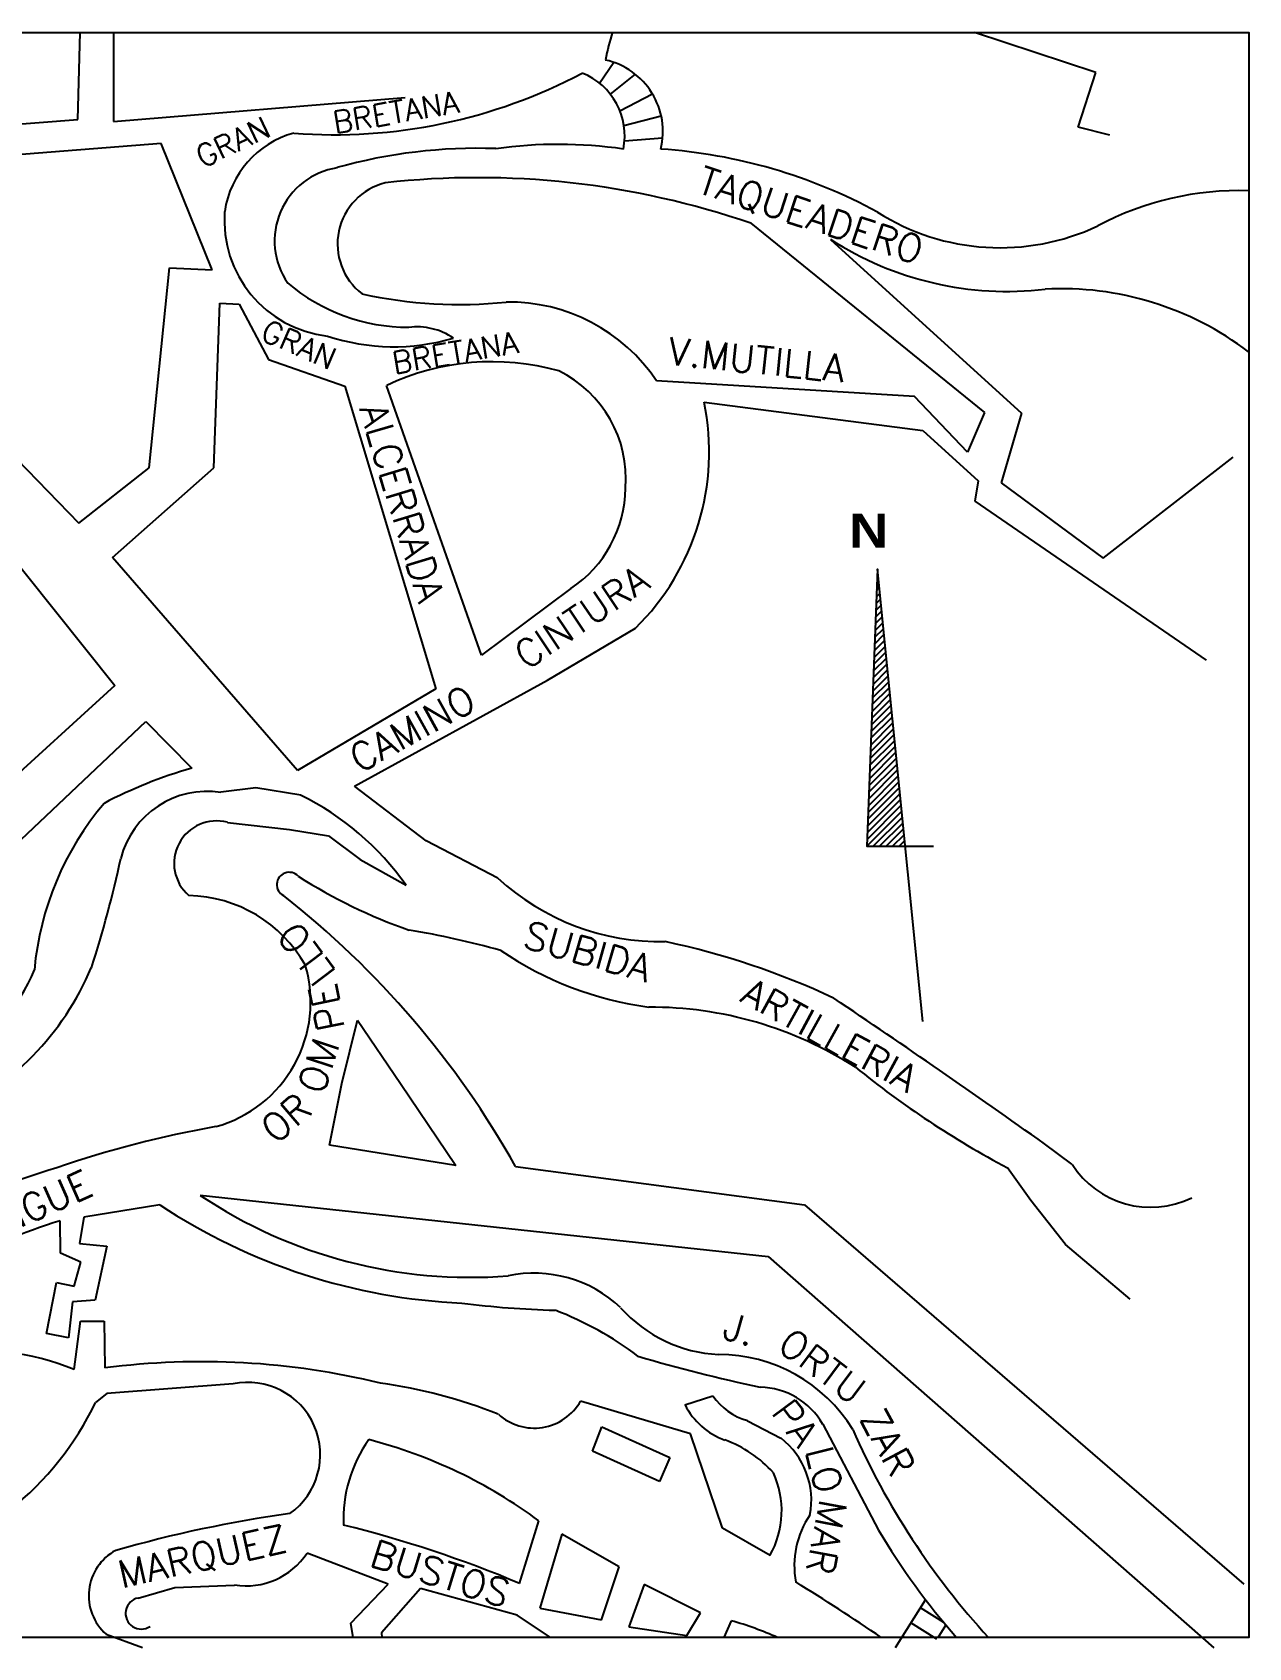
# Model space of a CAD drawing. Extents: x -8833 to -8726, y -3717 to -3576.
# Drawn here: x -8810.08 to -8801.39, y -3703.57 to -3692.02 of the extents above; entities that cross this region are included whole.
import ezdxf

# ---------------------------------------------------------------- set-up
doc = ezdxf.new("R2010")
doc.units = 0
doc.header["$MEASUREMENT"] = 0
for name, color, linetype in [('CALLE', 1, 'CONTINUOUS'), ('MAPA', 3, 'CONTINUOUS'), ('ROTULO', 7, 'CONTINUOUS'), ('VIÑETA', 1, 'CONTINUOUS')]:
    doc.layers.add(name, color=color, linetype=linetype)
doc.styles.add('ROMANS', font='romans.shx', dxfattribs={"oblique": 10, "height": 1.3})
doc.styles.add('TITULO', font='', dxfattribs={"height": 50})
doc.styles.get('TITULO').set_extended_font_data('Arial Black')

msp = doc.modelspace()

# ---------------------------------------------------------------- hatches: boundary and pattern name
at = {"layer": 'MAPA'}
h = msp.add_hatch(dxfattribs=at)
h.set_pattern_fill('ANSI31', color=256, scale=0.26208, style=0)
h.set_pattern_definition([(45, (-8760.802877, -3698.537394), (-0.023164818, 0.023164818), [])])
h.paths.add_polyline_path([(-8804.114, -3697.837), (-8803.839, -3697.837), (-8804.039, -3695.856)])

# ---------------------------------------------------------------- linework, layer by layer
for p, q in [((-8809.754, -3692.64), (-8809.738, -3692.017)), ((-8809.754, -3692.64), (-8809.738, -3692.017)), ((-8809.498, -3692.017), (-8809.498, -3692.654)), ((-8809.498, -3692.017), (-8809.498, -3692.654)), ((-8802.477, -3692.304), (-8803.344, -3692.017)), ((-8802.477, -3692.304), (-8803.344, -3692.017)), ((-8802.603, -3692.695), (-8802.477, -3692.304)), ((-8802.603, -3692.695), (-8802.477, -3692.304)), ((-8809.498, -3692.654), (-8807.414, -3692.482)), ((-8809.498, -3692.654), (-8807.414, -3692.482)), ((-8811.751, -3692.793), (-8809.754, -3692.64)), ((-8811.751, -3692.793), (-8809.754, -3692.64)), ((-8802.378, -3692.752), (-8802.603, -3692.695)), ((-8802.378, -3692.752), (-8802.603, -3692.695)), ((-8809.159, -3692.812), (-8811.724, -3693.014)), ((-8809.159, -3692.812), (-8811.724, -3693.014)), ((-8808.793, -3693.714), (-8809.159, -3692.812)), ((-8808.793, -3693.714), (-8809.159, -3692.812)), ((-8804.943, -3693.382), (-8803.273, -3694.734)), ((-8804.943, -3693.382), (-8803.273, -3694.734)), ((-8811.724, -3693.493), (-8809.746, -3695.526)), ((-8811.724, -3693.493), (-8809.746, -3695.526)), ((-8804.374, -3693.497), (-8803.01, -3694.741)), ((-8804.374, -3693.497), (-8803.01, -3694.741)), ((-8809.245, -3695.13), (-8809.099, -3693.7)), ((-8809.245, -3695.13), (-8809.099, -3693.7)), ((-8809.099, -3693.7), (-8808.793, -3693.714)), ((-8809.099, -3693.7), (-8808.793, -3693.714)), ((-8808.782, -3695.131), (-8808.74, -3693.953)), ((-8808.782, -3695.131), (-8808.74, -3693.953)), ((-8808.74, -3693.953), (-8808.602, -3693.96)), ((-8808.74, -3693.953), (-8808.602, -3693.96)), ((-8808.602, -3693.96), (-8808.392, -3694.357)), ((-8808.602, -3693.96), (-8808.392, -3694.357)), ((-8808.392, -3694.357), (-8807.846, -3694.548)), ((-8808.392, -3694.357), (-8807.846, -3694.548)), ((-8806.868, -3696.471), (-8807.547, -3694.542)), ((-8806.868, -3696.471), (-8807.547, -3694.542)), ((-8803.774, -3694.62), (-8805.617, -3694.509)), ((-8803.774, -3694.62), (-8805.617, -3694.509)), ((-8807.846, -3694.548), (-8807.196, -3696.71)), ((-8807.846, -3694.548), (-8807.196, -3696.71)), ((-8805.277, -3694.661), (-8803.713, -3694.864)), ((-8805.277, -3694.661), (-8803.713, -3694.864)), ((-8803.394, -3695.018), (-8803.774, -3694.62)), ((-8803.394, -3695.018), (-8803.774, -3694.62)), ((-8803.273, -3694.734), (-8803.394, -3695.018)), ((-8803.273, -3694.734), (-8803.394, -3695.018)), ((-8803.01, -3694.741), (-8803.154, -3695.239)), ((-8803.01, -3694.741), (-8803.154, -3695.239)), ((-8811.01, -3694.786), (-8809.489, -3696.686)), ((-8811.01, -3694.786), (-8809.489, -3696.686)), ((-8803.713, -3694.864), (-8803.319, -3695.223)), ((-8803.713, -3694.864), (-8803.319, -3695.223)), ((-8802.424, -3695.776), (-8801.495, -3695.054)), ((-8802.424, -3695.776), (-8801.495, -3695.054)), ((-8809.746, -3695.526), (-8809.245, -3695.13)), ((-8809.746, -3695.526), (-8809.245, -3695.13)), ((-8809.506, -3695.772), (-8808.782, -3695.131)), ((-8809.506, -3695.772), (-8808.782, -3695.131)), ((-8803.319, -3695.223), (-8803.342, -3695.369)), ((-8803.319, -3695.223), (-8803.342, -3695.369)), ((-8803.154, -3695.239), (-8802.424, -3695.776)), ((-8803.154, -3695.239), (-8802.424, -3695.776)), ((-8803.342, -3695.369), (-8801.69, -3696.505)), ((-8803.342, -3695.369), (-8801.69, -3696.505)), ((-8808.183, -3697.294), (-8809.506, -3695.772)), ((-8808.183, -3697.294), (-8809.506, -3695.772)), ((-8806.231, -3695.994), (-8806.868, -3696.471)), ((-8806.231, -3695.994), (-8806.868, -3696.471)), ((-8806.396, -3696.65), (-8805.768, -3696.278)), ((-8806.396, -3696.65), (-8805.768, -3696.278)), ((-8809.489, -3696.686), (-8811.165, -3698.211)), ((-8809.489, -3696.686), (-8811.165, -3698.211)), ((-8807.196, -3696.71), (-8808.183, -3697.294)), ((-8807.196, -3696.71), (-8808.183, -3697.294)), ((-8807.777, -3697.408), (-8806.396, -3696.65)), ((-8807.777, -3697.408), (-8806.396, -3696.65)), ((-8810.898, -3698.485), (-8809.267, -3696.945)), ((-8810.898, -3698.485), (-8809.267, -3696.945)), ((-8809.267, -3696.945), (-8808.938, -3697.279)), ((-8809.267, -3696.945), (-8808.938, -3697.279)), ((-8808.481, -3697.42), (-8808.732, -3697.451)), ((-8808.481, -3697.42), (-8808.732, -3697.451)), ((-8808.161, -3697.471), (-8808.481, -3697.42)), ((-8808.161, -3697.471), (-8808.481, -3697.42)), ((-8807.264, -3697.799), (-8807.777, -3697.408)), ((-8807.264, -3697.799), (-8807.777, -3697.408)), ((-8808.685, -3697.666), (-8808.24, -3697.717)), ((-8808.685, -3697.666), (-8808.24, -3697.717)), ((-8808.24, -3697.717), (-8807.963, -3697.761)), ((-8808.24, -3697.717), (-8807.963, -3697.761)), ((-8807.963, -3697.761), (-8807.736, -3697.932)), ((-8807.963, -3697.761), (-8807.736, -3697.932)), ((-8806.752, -3698.064), (-8807.264, -3697.799)), ((-8806.752, -3698.064), (-8807.264, -3697.799)), ((-8807.736, -3697.932), (-8807.408, -3698.115)), ((-8807.736, -3697.932), (-8807.408, -3698.115)), ((-8807.867, -3699.533), (-8807.754, -3699.079)), ((-8807.867, -3699.533), (-8807.754, -3699.079)), ((-8807.754, -3699.079), (-8807.447, -3699.533)), ((-8807.754, -3699.079), (-8807.447, -3699.533)), ((-8807.956, -3699.974), (-8807.867, -3699.533)), ((-8807.956, -3699.974), (-8807.867, -3699.533)), ((-8807.447, -3699.533), (-8807.052, -3700.12)), ((-8807.447, -3699.533), (-8807.052, -3700.12)), ((-8807.052, -3700.12), (-8807.956, -3699.974)), ((-8807.052, -3700.12), (-8807.956, -3699.974)), ((-8802.648, -3700.11), (-8802.844, -3699.965)), ((-8802.648, -3700.11), (-8802.844, -3699.965)), ((-8806.625, -3700.126), (-8804.56, -3700.4)), ((-8806.625, -3700.126), (-8804.56, -3700.4)), ((-8802.943, -3700.37), (-8803.109, -3700.136)), ((-8802.943, -3700.37), (-8803.109, -3700.136)), ((-8809.167, -3700.401), (-8809.712, -3700.489)), ((-8809.167, -3700.401), (-8809.712, -3700.489)), ((-8808.88, -3700.332), (-8804.819, -3700.771)), ((-8808.88, -3700.332), (-8804.819, -3700.771)), ((-8804.56, -3700.4), (-8801.419, -3703.113)), ((-8804.56, -3700.4), (-8801.419, -3703.113)), ((-8802.695, -3700.685), (-8802.943, -3700.37)), ((-8802.695, -3700.685), (-8802.943, -3700.37)), ((-8809.878, -3700.747), (-8809.88, -3700.514)), ((-8809.878, -3700.747), (-8809.88, -3700.514)), ((-8809.712, -3700.489), (-8809.741, -3700.678)), ((-8809.712, -3700.489), (-8809.741, -3700.678)), ((-8809.733, -3700.81), (-8809.878, -3700.747)), ((-8809.733, -3700.81), (-8809.878, -3700.747)), ((-8809.741, -3700.678), (-8809.546, -3700.697)), ((-8809.741, -3700.678), (-8809.546, -3700.697)), ((-8809.546, -3700.697), (-8809.629, -3701.082)), ((-8809.546, -3700.697), (-8809.629, -3701.082)), ((-8804.819, -3700.771), (-8801.633, -3703.567)), ((-8804.819, -3700.771), (-8801.633, -3703.567)), ((-8802.233, -3701.076), (-8802.695, -3700.685)), ((-8802.233, -3701.076), (-8802.695, -3700.685)), ((-8809.781, -3700.981), (-8809.733, -3700.81)), ((-8809.781, -3700.981), (-8809.733, -3700.81)), ((-8809.978, -3701.321), (-8809.907, -3700.955)), ((-8809.978, -3701.321), (-8809.907, -3700.955)), ((-8809.907, -3700.955), (-8809.781, -3700.981)), ((-8809.907, -3700.955), (-8809.781, -3700.981)), ((-8809.792, -3701.094), (-8809.82, -3701.352)), ((-8809.792, -3701.094), (-8809.82, -3701.352)), ((-8809.629, -3701.082), (-8809.792, -3701.094)), ((-8809.629, -3701.082), (-8809.792, -3701.094)), ((-8809.78, -3701.579), (-8809.734, -3701.233)), ((-8809.78, -3701.579), (-8809.734, -3701.233)), ((-8809.734, -3701.233), (-8809.565, -3701.233)), ((-8809.734, -3701.233), (-8809.565, -3701.233)), ((-8809.565, -3701.233), (-8809.561, -3701.567)), ((-8809.565, -3701.233), (-8809.561, -3701.567)), ((-8809.82, -3701.352), (-8809.978, -3701.321)), ((-8809.82, -3701.352), (-8809.978, -3701.321)), ((-8808.644, -3701.681), (-8809.546, -3701.75)), ((-8808.644, -3701.681), (-8809.546, -3701.75)), ((-8809.546, -3701.75), (-8809.627, -3701.813)), ((-8809.546, -3701.75), (-8809.627, -3701.813)), ((-8805.374, -3702.038), (-8806.161, -3701.804)), ((-8805.374, -3702.038), (-8806.161, -3701.804)), ((-8805.415, -3701.83), (-8805.215, -3701.767)), ((-8805.415, -3701.83), (-8805.215, -3701.767)), ((-8806.075, -3702.163), (-8806.008, -3701.987)), ((-8806.075, -3702.163), (-8806.008, -3701.987)), ((-8806.008, -3701.987), (-8805.523, -3702.208)), ((-8806.008, -3701.987), (-8805.523, -3702.208)), ((-8805.147, -3702.713), (-8805.374, -3702.038)), ((-8805.147, -3702.713), (-8805.374, -3702.038)), ((-8804.968, -3701.944), (-8804.728, -3702.07)), ((-8804.968, -3701.944), (-8804.728, -3702.07)), ((-8804.429, -3701.969), (-8804.031, -3702.726)), ((-8804.429, -3701.969), (-8804.031, -3702.726)), ((-8805.596, -3702.378), (-8806.075, -3702.163)), ((-8805.596, -3702.378), (-8806.075, -3702.163)), ((-8805.523, -3702.208), (-8805.596, -3702.378)), ((-8805.523, -3702.208), (-8805.596, -3702.378)), ((-8806.597, -3703.108), (-8806.458, -3702.661)), ((-8806.597, -3703.108), (-8806.458, -3702.661)), ((-8804.806, -3702.908), (-8805.147, -3702.713)), ((-8804.806, -3702.908), (-8805.147, -3702.713)), ((-8806.294, -3702.755), (-8806.451, -3703.285)), ((-8806.294, -3702.755), (-8806.451, -3703.285)), ((-8805.884, -3702.989), (-8806.294, -3702.755)), ((-8805.884, -3702.989), (-8806.294, -3702.755)), ((-8807.537, -3703.114), (-8808.116, -3702.892)), ((-8807.537, -3703.114), (-8808.116, -3702.892)), ((-8806.011, -3703.367), (-8805.884, -3702.989)), ((-8806.011, -3703.367), (-8805.884, -3702.989)), ((-8809.322, -3703.213), (-8809.06, -3703.137)), ((-8809.322, -3703.213), (-8809.06, -3703.137)), ((-8809.06, -3703.137), (-8808.634, -3703.119)), ((-8809.06, -3703.137), (-8808.634, -3703.119)), ((-8807.803, -3703.391), (-8807.537, -3703.114)), ((-8807.803, -3703.391), (-8807.537, -3703.114)), ((-8807.305, -3703.145), (-8807.583, -3703.46)), ((-8807.305, -3703.145), (-8807.583, -3703.46)), ((-8806.613, -3703.335), (-8807.305, -3703.145)), ((-8806.613, -3703.335), (-8807.305, -3703.145)), ((-8805.707, -3703.115), (-8805.816, -3703.418)), ((-8805.707, -3703.115), (-8805.816, -3703.418)), ((-8805.303, -3703.318), (-8805.707, -3703.115)), ((-8805.303, -3703.318), (-8805.707, -3703.115)), ((-8806.451, -3703.285), (-8806.011, -3703.367)), ((-8806.451, -3703.285), (-8806.011, -3703.367)), ((-8805.401, -3703.481), (-8805.303, -3703.318)), ((-8805.401, -3703.481), (-8805.303, -3703.318)), ((-8803.909, -3703.565), (-8803.694, -3703.224)), ((-8803.909, -3703.565), (-8803.694, -3703.224)), ((-8807.785, -3703.494), (-8807.803, -3703.391)), ((-8807.785, -3703.494), (-8807.803, -3703.391)), ((-8806.376, -3703.494), (-8806.613, -3703.335)), ((-8806.376, -3703.494), (-8806.613, -3703.335)), ((-8805.816, -3703.418), (-8805.401, -3703.481)), ((-8805.816, -3703.418), (-8805.401, -3703.481)), ((-8805.083, -3703.374), (-8805.136, -3703.494)), ((-8805.083, -3703.374), (-8805.136, -3703.494)), ((-8803.605, -3703.494), (-8803.549, -3703.406)), ((-8803.605, -3703.494), (-8803.549, -3703.406)), ((-8809.551, -3703.471), (-8809.293, -3703.566)), ((-8809.551, -3703.471), (-8809.293, -3703.566)), ((-8807.583, -3703.46), (-8807.58, -3703.494)), ((-8807.583, -3703.46), (-8807.58, -3703.494))]:
    msp.add_line(p, q, dxfattribs=at)
at = {"layer": 'MAPA', "color": 2}
for p, q in [((-8806.025, -3692.381), (-8805.922, -3692.231)), ((-8806.025, -3692.381), (-8805.922, -3692.231)), ((-8805.947, -3692.46), (-8805.768, -3692.317)), ((-8805.947, -3692.46), (-8805.768, -3692.317)), ((-8805.88, -3692.578), (-8805.646, -3692.457)), ((-8805.88, -3692.578), (-8805.646, -3692.457)), ((-8805.851, -3692.682), (-8805.584, -3692.613)), ((-8805.851, -3692.682), (-8805.584, -3692.613)), ((-8805.847, -3692.793), (-8805.574, -3692.772)), ((-8805.847, -3692.793), (-8805.574, -3692.772)), ((-8803.565, -3703.386), (-8803.731, -3703.282)), ((-8803.565, -3703.386), (-8803.731, -3703.282)), ((-8803.613, -3703.507), (-8803.799, -3703.39)), ((-8803.613, -3703.507), (-8803.799, -3703.39)), ((-8803.842, -3703.494), (-8803.858, -3703.484)), ((-8803.842, -3703.494), (-8803.858, -3703.484))]:
    msp.add_line(p, q, dxfattribs=at)
at = {"layer": 'MAPA'}
msp.add_lwpolyline([(-8803.713, -3699.09), (-8804.039, -3695.856), (-8804.114, -3697.837), (-8803.637, -3697.837)], dxfattribs=at)
for centre, radius, start, end in [((-8804.679, -3692.435), 1.321, 161.5202, 170.3695), ((-8804.679, -3692.435), 1.321, 161.5202, 170.3695), ((-8806.097, -3692.727), 0.525, 346.2564, 77.2799), ((-8806.097, -3692.727), 0.525, 346.2564, 77.2799), ((-8807.926, -3688.944), 3.805, 265.7111, 297.8469), ((-8807.926, -3688.944), 3.805, 265.7111, 297.8469), ((-8806.327, -3692.756), 0.482, 348.5895, 68.2535), ((-8806.327, -3692.756), 0.482, 348.5895, 68.2535), ((-8808.025, -3693.399), 0.687, 105.7199, 171.5156), ((-8808.025, -3693.399), 0.687, 105.7199, 171.5156), ((-8806.895, -3696.587), 3.741, 88.044, 105.622), ((-8806.895, -3696.587), 3.741, 88.044, 105.622), ((-8806.318, -3696.082), 3.264, 81.8395, 97.897), ((-8806.318, -3696.082), 3.264, 81.8395, 97.897), ((-8805.842, -3696.612), 3.769, 61.4092, 86.1069), ((-8805.842, -3696.612), 3.769, 61.4092, 86.1069), ((-8807.819, -3693.508), 0.529, 98.9757, 214.722), ((-8807.819, -3693.508), 0.529, 98.9757, 214.722), ((-8807.448, -3693.53), 0.45, 104.0538, 232.3708), ((-8807.448, -3693.53), 0.45, 104.0538, 232.3708), ((-8806.894, -3699.046), 5.99, 70.999, 96.3589), ((-8806.894, -3699.046), 5.99, 70.999, 96.3589), ((-8801.45, -3695.313), 2.165, 88.281, 117.9305), ((-8801.45, -3695.313), 2.165, 88.281, 117.9305), ((-8807.875, -3693.362), 0.832, 175.6061, 263.4778), ((-8807.875, -3693.362), 0.832, 175.6061, 263.4778), ((-8803.162, -3691.919), 1.638, 237.6337, 295.2354), ((-8803.162, -3691.919), 1.638, 237.6337, 295.2354), ((-8803.113, -3691.551), 2.318, 237.0653, 276.7811), ((-8803.113, -3691.551), 2.318, 237.0653, 276.7811), ((-8807.388, -3692.782), 1.344, 229.8289, 269.9375), ((-8807.388, -3692.782), 1.344, 229.8289, 269.9375), ((-8802.722, -3696.052), 2.202, 52.6305, 93.0745), ((-8802.722, -3696.052), 2.202, 52.6305, 93.0745), ((-8807.026, -3690.748), 3.215, 257.478, 275.9638), ((-8807.026, -3690.748), 3.215, 257.478, 275.9638), ((-8806.676, -3695.222), 1.277, 33.9664, 90.7078), ((-8806.676, -3695.222), 1.277, 33.9664, 90.7078), ((-8807.496, -3692.769), 1.496, 251.5675, 286.5637), ((-8807.496, -3692.769), 1.496, 251.5675, 286.5637), ((-8807.33, -3694.588), 0.465, 55.8752, 97.2389), ((-8807.33, -3694.588), 0.465, 55.8752, 97.2389), ((-8806.792, -3696.136), 1.764, 74.3812, 115.3186), ((-8806.792, -3696.136), 1.764, 74.3812, 115.3186), ((-8806.697, -3695.21), 0.861, 355.5537, 63.8022), ((-8806.697, -3695.21), 0.861, 355.5537, 63.8022), ((-8807.015, -3695.016), 1.774, 314.6631, 11.5355), ((-8807.015, -3695.016), 1.774, 314.6631, 11.5355), ((-8806.712, -3695.266), 0.873, 303.484, 359.294), ((-8806.712, -3695.266), 0.873, 303.484, 359.294), ((-8808.101, -3700.29), 3.125, 105.5488, 117.968), ((-8808.101, -3700.29), 3.125, 105.5488, 117.968), ((-8807.94, -3698.91), 2.133, 139.6824, 174.8729), ((-8807.94, -3698.91), 2.133, 139.6824, 174.8729), ((-8808.829, -3698.082), 0.638, 81.1996, 165.6441), ((-8808.829, -3698.082), 0.638, 81.1996, 165.6441), ((-8809.064, -3699.29), 2.031, 35.3684, 63.6115), ((-8809.064, -3699.29), 2.031, 35.3684, 63.6115), ((-8808.762, -3697.959), 0.304, 75.2773, 229.0837), ((-8808.762, -3697.959), 0.304, 75.2773, 229.0837), ((-8817.42, -3696.198), 8.158, 342.1, 347.7859), ((-8817.42, -3696.198), 8.158, 342.1, 347.7859), ((-8808.244, -3698.111), 0.0882, 42.8994, 242.8318), ((-8808.244, -3698.111), 0.0882, 42.8994, 242.8318), ((-8806.08, -3694.736), 3.924, 237.6617, 250.5802), ((-8806.08, -3694.736), 3.924, 237.6617, 250.5802), ((-8805.586, -3696.796), 1.723, 227.3933, 271.0345), ((-8805.586, -3696.796), 1.723, 227.3933, 271.0345), ((-8808.981, -3699.168), 0.979, 29.3575, 88.8269), ((-8808.981, -3699.168), 0.979, 29.3575, 88.8269), ((-8812.329, -3703.332), 6.543, 29.3376, 51.8132), ((-8812.329, -3703.332), 6.543, 29.3376, 51.8132), ((-8808.377, -3704.428), 6.073, 74.2767, 80.5975), ((-8808.377, -3704.428), 6.073, 74.2767, 80.5975), ((-8805.347, -3696.548), 2.46, 235.7631, 262.3818), ((-8805.347, -3696.548), 2.46, 235.7631, 262.3818), ((-8806.691, -3703.895), 5.495, 64.8022, 78.0672), ((-8806.691, -3703.895), 5.495, 64.8022, 78.0672), ((-8809.015, -3698.95), 0.925, 285.5757, 16.4782), ((-8809.015, -3698.95), 0.925, 285.5757, 16.4782), ((-8811.462, -3698.128), 1.518, 273.1802, 337.0354), ((-8811.462, -3698.128), 1.518, 273.1802, 337.0354), ((-8811.526, -3697.919), 2.027, 294.1076, 337.1822), ((-8811.526, -3697.919), 2.027, 294.1076, 337.1822), ((-8841.488, -3754.256), 66.64, 54.55692, 56.13222), ((-8841.488, -3754.256), 66.64, 54.55692, 56.13222), ((-8805.665, -3701.711), 2.724, 57.3627, 90.1842), ((-8805.665, -3701.711), 2.724, 57.3627, 90.1842), ((-8799.953, -3694.191), 6.731, 230.9237, 242.036), ((-8799.953, -3694.191), 6.731, 230.9237, 242.036), ((-8807.501, -3707.058), 7.327, 99.947, 109.1451), ((-8807.501, -3707.058), 7.327, 99.947, 109.1451), ((-8807.315, -3708.499), 8.755, 107.2006, 121.4316), ((-8807.315, -3708.499), 8.755, 107.2006, 121.4316), ((-8802.085, -3699.75), 0.668, 212.6496, 296.034), ((-8802.085, -3699.75), 0.668, 212.6496, 296.034), ((-8806.822, -3696.86), 4.247, 236.4859, 267.4821), ((-8806.822, -3696.86), 4.247, 236.4859, 267.4821), ((-8806.947, -3697.44), 3.479, 236.2501, 274.42), ((-8806.947, -3697.44), 3.479, 236.2501, 274.42), ((-8807.925, -3706.608), 6.4, 107.7923, 122.6376), ((-8807.925, -3706.608), 6.4, 107.7923, 122.6376), ((-8806.495, -3701.794), 0.905, 46.6737, 101.7311), ((-8806.495, -3701.794), 0.905, 46.6737, 101.7311), ((-8806.178, -3694.645), 6.511, 262.6693, 268.5414), ((-8806.178, -3694.645), 6.511, 262.6693, 268.5414), ((-8807.229, -3703.453), 2.464, 53.1167, 68.9336), ((-8807.229, -3703.453), 2.464, 53.1167, 68.9336), ((-8805.124, -3700.467), 1.005, 221.7221, 267.1347), ((-8805.124, -3700.467), 1.005, 221.7221, 267.1347), ((-8810.435, -3703.14), 1.693, 67.2325, 100.8128), ((-8810.435, -3703.14), 1.693, 67.2325, 100.8128), ((-8805.175, -3702.596), 1.126, 31.5447, 89.983), ((-8805.175, -3702.596), 1.126, 31.5447, 89.983), ((-8808.868, -3706.889), 5.367, 76.2384, 97.416), ((-8808.868, -3706.889), 5.367, 76.2384, 97.416), ((-8802.389, -3690.054), 11.913, 253.607, 257.944), ((-8802.389, -3690.054), 11.913, 253.607, 257.944), ((-8808.538, -3702.187), 0.517, 305.3774, 101.8999), ((-8808.538, -3702.187), 0.517, 305.3774, 101.8999), ((-8808.077, -3705.235), 3.592, 68.3052, 82.2369), ((-8808.077, -3705.235), 3.592, 68.3052, 82.2369), ((-8804.886, -3702.232), 0.527, 29.8013, 88.9651), ((-8804.886, -3702.232), 0.527, 29.8013, 88.9651), ((-8811.603, -3700.868), 2.19, 308.5314, 334.441), ((-8811.603, -3700.868), 2.19, 308.5314, 334.441), ((-8806.492, -3701.616), 0.381, 227.7105, 330.4431), ((-8806.492, -3701.616), 0.381, 227.7105, 330.4431), ((-8804.84, -3701.504), 0.458, 215.0175, 253.7039), ((-8804.84, -3701.504), 0.458, 215.0175, 253.7039), ((-8804.955, -3701.599), 0.514, 206.7293, 250.2104), ((-8804.955, -3701.599), 0.514, 206.7293, 250.2104), ((-8799.227, -3699.812), 5.45, 203.7514, 222.5015), ((-8799.227, -3699.812), 5.45, 203.7514, 222.5015), ((-8806.863, -3702.652), 0.993, 144.799, 182.2339), ((-8806.863, -3702.652), 0.993, 144.799, 182.2339), ((-8808.558, -3705.493), 3.526, 53.4412, 75.4893), ((-8808.558, -3705.493), 3.526, 53.4412, 75.4893), ((-8805.433, -3702.909), 0.881, 42.3378, 69.842), ((-8805.433, -3702.909), 0.881, 42.3378, 69.842), ((-8805.075, -3702.514), 0.564, 349.336, 52.0099), ((-8805.075, -3702.514), 0.564, 349.336, 52.0099), ((-8805.374, -3702.588), 0.651, 330.5677, 24.7176), ((-8805.374, -3702.588), 0.651, 330.5677, 24.7176), ((-8807.052, -3711.281), 8.753, 97.7898, 106.1226), ((-8807.052, -3711.281), 8.753, 97.7898, 106.1226), ((-8803.986, -3702.982), 0.647, 145.8667, 190.3321), ((-8803.986, -3702.982), 0.647, 145.8667, 190.3321), ((-8809.89, -3710.934), 8.491, 67.1762, 76.1327), ((-8809.89, -3710.934), 8.491, 67.1762, 76.1327), ((-8799.635, -3700.116), 5.113, 210.6981, 221.3583), ((-8799.635, -3700.116), 5.113, 210.6981, 221.3583), ((-8809.308, -3703.195), 0.368, 118.4641, 228.541), ((-8809.308, -3703.195), 0.368, 118.4641, 228.541), ((-8808.551, -3702.602), 0.523, 260.9405, 326.3097), ((-8808.551, -3702.602), 0.523, 260.9405, 326.3097), ((-8812.722, -3716.241), 15.439, 55.6513, 58.3562), ((-8812.722, -3716.241), 15.439, 55.6513, 58.3562), ((-8809.301, -3703.322), 0.112, 100.9903, 304.1371), ((-8809.301, -3703.322), 0.112, 100.9903, 304.1371), ((-8805.713, -3705.621), 2.333, 65.6989, 74.3267), ((-8805.713, -3705.621), 2.333, 65.6989, 74.3267)]:
    msp.add_arc(centre, radius, start, end, dxfattribs=at)
at = {"layer": 'ROTULO', "color": 6}
msp.add_lwpolyline([(-8821.93, -3692.017), (-8801.385, -3692.017), (-8801.385, -3703.494), (-8821.93, -3703.494)], close=True, dxfattribs=at)
msp.add_lwpolyline([(-8821.93, -3692.017), (-8801.385, -3692.017), (-8801.385, -3703.494), (-8821.93, -3703.494)], close=True, dxfattribs=at)

# ---------------------------------------------------------------- texts
at = {"layer": 'CALLE', "style": 'ROMANS'}
for s, height, rotation, p in [('BRETANA', 0.1572, 9.6256, (-8807.916, -3692.741)), ('BRETANA', 0.1572, 9.6256, (-8807.916, -3692.741)), ('GRAN ', 0.1572, 25.2452, (-8808.862, -3692.989)), ('GRAN ', 0.1572, 25.2452, (-8808.862, -3692.989)), ('TAQUEADERO', 0.1966, 341.9054, (-8805.338, -3693.159)), ('TAQUEADERO', 0.1966, 341.9054, (-8805.338, -3693.159)), ('GRAN ', 0.1572, 336.1907, (-8808.458, -3694.21)), ('GRAN ', 0.1572, 336.1907, (-8808.458, -3694.21)), ('BRETANA', 0.1572, 9.6256, (-8807.492, -3694.46)), ('BRETANA', 0.1572, 9.6256, (-8807.492, -3694.46)), ('V.MUTILLA', 0.1966, 354.1796, (-8805.542, -3694.391)), ('V.MUTILLA', 0.1966, 354.1796, (-8805.542, -3694.391)), ('ALCERRADA', 0.1966, 286.8694, (-8807.743, -3694.709)), ('ALCERRADA', 0.1966, 286.8694, (-8807.743, -3694.709)), ('CINTURA', 0.1966, 33.9198, (-8806.547, -3696.58)), ('CINTURA', 0.1966, 33.9198, (-8806.547, -3696.58)), ('CAMINO ', 0.1966, 28.8157, (-8807.74, -3697.315)), ('CAMINO ', 0.1966, 28.8157, (-8807.74, -3697.315)), ('LLO', 0.1966, 126.9018, (-8807.901, -3698.738)), ('LLO', 0.1966, 126.9018, (-8807.901, -3698.738)), ('SUBIDA', 0.1966, 344.1007, (-8806.583, -3698.557)), ('SUBIDA', 0.1966, 344.1007, (-8806.583, -3698.557)), ('ARTILLERIA', 0.1966, 331.177, (-8805.03, -3698.942)), ('ARTILLERIA', 0.1966, 331.177, (-8805.03, -3698.942)), ('PE', 0.1966, 101.3904, (-8807.845, -3699.135)), ('PE', 0.1966, 101.3904, (-8807.845, -3699.135)), ('OM', 0.1966, 71.9442, (-8808, -3699.619)), ('OM', 0.1966, 71.9442, (-8808, -3699.619)), ('OR', 0.1966, 40.8191, (-8808.339, -3699.972)), ('OR', 0.1966, 40.8191, (-8808.339, -3699.972)), ('CARAMPANGUE', 0.19656, 24.2384, (-8811.359, -3701.1)), ('CARAMPANGUE', 0.19656, 24.2384, (-8811.359, -3701.1)), ('J.', 0.1966, 344.5279, (-8805.155, -3701.354)), ('J.', 0.1966, 344.5279, (-8805.155, -3701.354)), ('ORTU', 0.1966, 323.2505, (-8804.766, -3701.429)), ('ORTU', 0.1966, 323.2505, (-8804.766, -3701.429)), ('PA', 0.1966, 306.91, (-8804.803, -3701.888)), ('PA', 0.1966, 306.91, (-8804.803, -3701.888)), ('ZAR', 0.1966, 298.3488, (-8804.17, -3701.926)), ('ZAR', 0.1966, 298.3488, (-8804.17, -3701.926)), ('LO', 0.1966, 284.1917, (-8804.554, -3702.159)), ('LO', 0.1966, 284.1917, (-8804.554, -3702.159)), ('MAR', 0.1966, 259.0976, (-8804.449, -3702.498)), ('MAR', 0.1966, 259.0976, (-8804.449, -3702.498)), ('MARQUEZ', 0.1966, 12.6273, (-8809.442, -3703.143)), ('MARQUEZ', 0.1966, 12.6273, (-8809.442, -3703.143)), ('BUSTOS', 0.1966, 342.7107, (-8807.679, -3702.979)), ('BUSTOS', 0.1966, 342.7107, (-8807.679, -3702.979))]:
    msp.add_text(s, height=height, rotation=rotation, dxfattribs=at).set_placement(p)
at = {"layer": 'VIÑETA', "color": 2, "style": 'TITULO'}
msp.add_text('N', height=0.243, rotation=180.0127, dxfattribs=at).set_placement((-8803.961, -3695.458))

doc.saveas('drawing.dxf')
